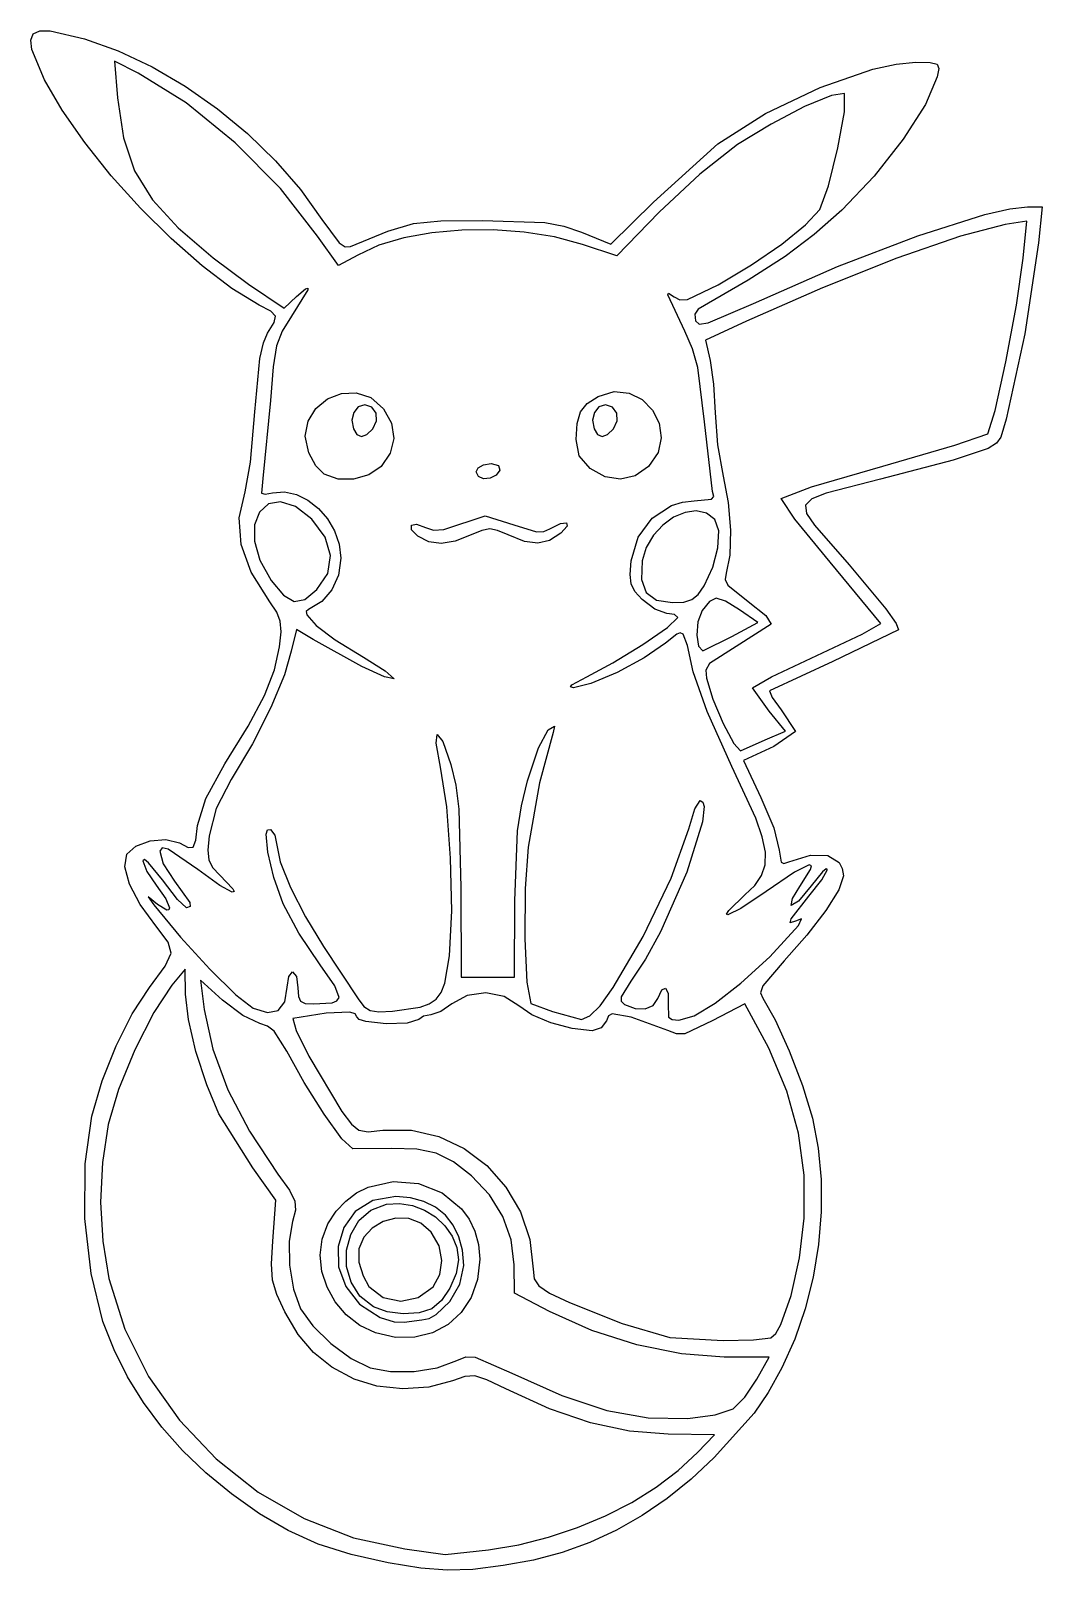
# Model space of a CAD drawing. Extents: x 11 to 78, y 1 to 103.
import ezdxf

# ---------------------------------------------------------------- set-up
doc = ezdxf.new("R2010")
doc.units = 0

msp = doc.modelspace()

# ---------------------------------------------------------------- linework, layer by layer
at = {"layer": 'Image'}
for p, q in [((10.929455, 102.124432), (11.09575, 102.532237)), ((11.09575, 102.532237), (11.51893, 102.730643)), ((11.51893, 102.730643), (12.212669, 102.733711)), ((12.212669, 102.733711), (14.466519, 102.210083)), ((11.006372, 101.493165), (10.929455, 102.124432)), ((11.835141, 99.503996), (11.006372, 101.493165)), ((14.466519, 102.210083), (16.699518, 101.412749)), ((18.004242, 99.948481), (16.450858, 100.731769)), ((16.450858, 100.731769), (16.653444, 98.315325)), ((16.699518, 101.412749), (18.931237, 100.358878)), ((66.483104, 100.209254), (68.01583, 100.544165)), ((68.01583, 100.544165), (69.311478, 100.66225)), ((69.311478, 100.66225), (70.250671, 100.644854)), ((70.250671, 100.644854), (70.715243, 100.535016)), ((70.715243, 100.535016), (70.831121, 100.24626)), ((12.98972, 97.497951), (11.835141, 99.503996)), ((21.177727, 97.986934), (18.004242, 99.948481)), ((18.931237, 100.358878), (21.123048, 99.077855)), ((62.98773, 99.005028), (66.483104, 100.209254)), ((70.724234, 99.692112), (69.940418, 97.869981)), ((70.831121, 100.24626), (70.724234, 99.692112)), ((21.123048, 99.077855), (23.236322, 97.599066)), ((59.387978, 97.281718), (62.98773, 99.005028)), ((63.742599, 98.477228), (61.974625, 97.734015)), ((64.614074, 98.598081), (63.742599, 98.477228)), ((64.603458, 97.395123), (64.614074, 98.598081)), ((14.485841, 95.360917), (12.98972, 97.497951)), ((16.653444, 98.315325), (17.042631, 95.674279)), ((24.411842, 95.354561), (21.177727, 97.986934)), ((23.236322, 97.599066), (25.23243, 95.951893)), ((61.974625, 97.734015), (59.758877, 96.581928)), ((69.940418, 97.869981), (68.473812, 95.582991)), ((56.246467, 95.271467), (59.387978, 97.281718)), ((59.758877, 96.581928), (57.54408, 95.234456)), ((64.174537, 95.014145), (64.603458, 97.395123)), ((17.042631, 95.674279), (17.778061, 93.495183)), ((25.23243, 95.951893), (27.072744, 94.165722)), ((68.473812, 95.582991), (66.556577, 93.154654)), ((16.240664, 93.179774), (14.485841, 95.360917)), ((27.40129, 92.328917), (24.411842, 95.354561)), ((52.008085, 91.434312), (56.246467, 95.271467)), ((57.54408, 95.234456), (55.057545, 93.281204)), ((63.554167, 92.511075), (64.174537, 95.014145)), ((17.778061, 93.495183), (18.950125, 91.584217)), ((27.072744, 94.165722), (28.718635, 92.269938)), ((18.171345, 91.041401), (16.240664, 93.179774)), ((55.057545, 93.281204), (52.387627, 90.78666)), ((62.969204, 90.941841), (63.554167, 92.511075)), ((66.556577, 93.154654), (64.420873, 90.908483)), ((18.950125, 91.584217), (20.649217, 89.747562)), ((29.840771, 89.187557), (27.40129, 92.328917)), ((28.718635, 92.269938), (30.131474, 90.293924)), ((49.180812, 88.672425), (52.008085, 91.434312)), ((20.195042, 89.032678), (18.171345, 91.041401)), ((52.387627, 90.78666), (49.587117, 87.906651)), ((62.039223, 89.941073), (62.969204, 90.941841)), ((64.420873, 90.908483), (62.611706, 89.303122)), ((69.447463, 89.219369), (73.855118, 90.617247)), ((73.855118, 90.617247), (75.504705, 91.002191)), ((75.504705, 91.002191), (76.669936, 91.137262)), ((76.669936, 91.137262), (77.645652, 91.137262)), ((77.645652, 91.137262), (77.405484, 88.756015)), ((20.649217, 89.747562), (22.95996, 87.768545)), ((30.131474, 90.293924), (31.280355, 88.747112)), ((32.021115, 88.509584), (34.473349, 89.517087)), ((34.473349, 89.517087), (36.174082, 90.027976)), ((37.384075, 89.420589), (35.532897, 89.084426)), ((36.174082, 90.027976), (37.974119, 90.210861)), ((39.370522, 89.59778), (37.384075, 89.420589)), ((37.974119, 90.210861), (40.724266, 90.234354)), ((41.424554, 89.61278), (39.370522, 89.59778)), ((40.724266, 90.234354), (44.833704, 90.093925)), ((43.478483, 89.462369), (41.424554, 89.61278)), ((45.464626, 89.143328), (43.478483, 89.462369)), ((44.833704, 90.093925), (46.080203, 89.856725)), ((46.080203, 89.856725), (47.245591, 89.453389)), ((47.245591, 89.453389), (49.180812, 88.672425)), ((60.46219, 88.672318), (62.039223, 89.941073)), ((75.201603, 89.956501), (72.258114, 89.196331)), ((76.639609, 90.186448), (75.201603, 89.956501)), ((76.395005, 87.751442), (76.639609, 90.186448)), ((22.228913, 87.240483), (20.195042, 89.032678)), ((31.22906, 87.256712), (29.840771, 89.187557)), ((31.280355, 88.747112), (31.675558, 88.48942)), ((31.675558, 88.48942), (32.021115, 88.509584)), ((33.884673, 88.592511), (32.507091, 87.948064)), ((35.532897, 89.084426), (33.884673, 88.592511)), ((47.315296, 88.652437), (45.464626, 89.143328)), ((49.587117, 87.906651), (47.315296, 88.652437)), ((58.461907, 87.300759), (60.46219, 88.672318)), ((62.611706, 89.303122), (60.678802, 87.850543)), ((64.136152, 87.186877), (69.447463, 89.219369)), ((72.258114, 89.196331), (68.045251, 87.736794)), ((77.405484, 88.756015), (76.487685, 82.749666)), ((22.95996, 87.768545), (25.29297, 86.025075)), ((32.507091, 87.948064), (31.22906, 87.256712)), ((56.262175, 85.991576), (58.461907, 87.300759)), ((60.678802, 87.850543), (58.251879, 86.295289)), ((68.045251, 87.736794), (63.143757, 85.794637)), ((75.949833, 84.638265), (76.395005, 87.751442)), ((24.190117, 85.751697), (22.228913, 87.240483)), ((58.251879, 86.295289), (54.960657, 84.381903)), ((58.610365, 84.763024), (64.136152, 87.186877)), ((25.995812, 84.6532), (24.190117, 85.751697)), ((25.29297, 86.025075), (27.641835, 84.449343)), ((29.210755, 85.664401), (28.134148, 83.917609)), ((28.450419, 85.208966), (29.061435, 85.716981)), ((29.061435, 85.716981), (29.193653, 85.760138)), ((29.193653, 85.760138), (29.210755, 85.664401)), ((52.942825, 85.316436), (52.998063, 85.425274)), ((54.08145, 82.941605), (52.942825, 85.316436)), ((52.998063, 85.425274), (53.359036, 85.191556)), ((54.245977, 85.02384), (56.262175, 85.991576)), ((63.143757, 85.794637), (58.134375, 83.586607)), ((26.753276, 84.240843), (25.995812, 84.6532)), ((27.06312, 83.913385), (26.753276, 84.240843)), ((27.641835, 84.449343), (28.450419, 85.208966)), ((53.359036, 85.191556), (53.74129, 84.987796)), ((53.74129, 84.987796), (54.245977, 85.02384)), ((54.960657, 84.381903), (54.736798, 84.059091)), ((55.619153, 83.479187), (58.610365, 84.763024)), ((75.255573, 80.905274), (75.949833, 84.638265)), ((26.553553, 82.805515), (26.978745, 83.493913)), ((26.978745, 83.493913), (27.06312, 83.913385)), ((28.134148, 83.917609), (27.510511, 82.941028)), ((54.736798, 84.059091), (54.766604, 83.604514)), ((54.766604, 83.604514), (55.015501, 83.392818)), ((55.015501, 83.392818), (55.619153, 83.479187)), ((58.134375, 83.586607), (55.436179, 82.32957)), ((26.269466, 82.155652), (26.553553, 82.805515)), ((27.510511, 82.941028), (27.140166, 81.962419)), ((54.580212, 81.766495), (54.08145, 82.941605)), ((55.436179, 82.32957), (55.744712, 81.000785)), ((76.487685, 82.749666), (75.273303, 77.121997)), ((26.043363, 81.123939), (26.269466, 82.155652)), ((27.140166, 81.962419), (26.920619, 80.569765)), ((54.925415, 80.535923), (54.580212, 81.766495)), ((25.716659, 77.61446), (26.043363, 81.123939)), ((26.920619, 80.569765), (26.749373, 78.351051)), ((55.360794, 76.94439), (54.925415, 80.535923)), ((55.744712, 81.000785), (55.965087, 79.436425)), ((74.54455, 77.699597), (75.255573, 80.905274)), ((55.965087, 79.436425), (56.061664, 77.541257)), ((26.749373, 78.351051), (26.238888, 73.215082)), ((29.740747, 77.834889), (30.503669, 78.461808)), ((30.503669, 78.461808), (31.4204, 78.825941)), ((31.4204, 78.825941), (32.402179, 78.874915)), ((32.402179, 78.874915), (33.360241, 78.556356)), ((33.360241, 78.556356), (34.205825, 77.817892)), ((47.189741, 77.613266), (47.634267, 78.172144)), ((47.634267, 78.172144), (48.348683, 78.6342)), ((48.348683, 78.6342), (49.403274, 78.952019)), ((49.403274, 78.952019), (50.390882, 78.853516)), ((50.390882, 78.853516), (51.253766, 78.418902)), ((51.253766, 78.418902), (51.934185, 77.728387)), ((25.42457, 74.29119), (25.716659, 77.61446)), ((29.220397, 76.997557), (29.740747, 77.834889)), ((32.234791, 77.573361), (32.113634, 77.062984)), ((32.531542, 77.942433), (32.234791, 77.573361)), ((32.963166, 78.084502), (32.531542, 77.942433)), ((33.436067, 77.926429), (32.963166, 78.084502)), ((33.707049, 77.530309), (33.436067, 77.926429)), ((33.737449, 77.013287), (33.707049, 77.530309)), ((34.205825, 77.817892), (34.732787, 76.858069)), ((46.961983, 76.853355), (47.189741, 77.613266)), ((48.109769, 77.573361), (47.988613, 77.062984)), ((48.406521, 77.942433), (48.109769, 77.573361)), ((48.838143, 78.084502), (48.406521, 77.942433)), ((49.311046, 77.926429), (48.838143, 78.084502)), ((49.582029, 77.530309), (49.311046, 77.926429)), ((49.612429, 77.013287), (49.582029, 77.530309)), ((51.934185, 77.728387), (52.374399, 76.862182)), ((56.061664, 77.541257), (56.223051, 75.439639)), ((74.049093, 76.16836), (74.54455, 77.699597)), ((29.031382, 76.002185), (29.220397, 76.997557)), ((32.113634, 77.062984), (32.208795, 76.497001)), ((32.208795, 76.497001), (32.439473, 76.118533)), ((32.439473, 76.118533), (32.737098, 75.991602)), ((33.090522, 76.116245), (33.488601, 76.492503)), ((33.488601, 76.492509), (33.737449, 77.013287)), ((33.488601, 76.492503), (33.488601, 76.492509)), ((34.732787, 76.858069), (34.878236, 75.854968)), ((46.897869, 75.788199), (46.961983, 76.853355)), ((47.988613, 77.062984), (48.083775, 76.497001)), ((48.083775, 76.497001), (48.314452, 76.118533)), ((48.314452, 76.118533), (48.612077, 75.991602)), ((48.965502, 76.116245), (49.363581, 76.492503)), ((49.363581, 76.492509), (49.612429, 77.013287)), ((49.363581, 76.492503), (49.363581, 76.492509)), ((52.374399, 76.862182), (52.516667, 75.900496)), ((55.904779, 72.351869), (55.360794, 76.94439)), ((71.880063, 75.40601), (74.049093, 76.16836)), ((75.273303, 77.121997), (74.919269, 75.935554)), ((29.262464, 74.901145), (29.031382, 76.002185)), ((32.737098, 75.991602), (33.090522, 76.116245)), ((34.878236, 75.854968), (34.645406, 74.881737)), ((47.110156, 74.710504), (46.897869, 75.788199)), ((48.612077, 75.991602), (48.965502, 76.116245)), ((52.516667, 75.900496), (52.303247, 74.92354)), ((56.223051, 75.439639), (56.599246, 73.378912)), ((67.12457, 74.034617), (71.880063, 75.40601)), ((74.081535, 75.197881), (71.766959, 74.43679)), ((74.622936, 75.540132), (74.081535, 75.197881)), ((74.919269, 75.935554), (74.622936, 75.540132)), ((25.070723, 72.328904), (25.42457, 74.29119)), ((29.742273, 74.049772), (29.262464, 74.901145)), ((34.645406, 74.881737), (34.037531, 74.011524)), ((40.444463, 73.925571), (40.791084, 74.125962)), ((40.791084, 74.125962), (41.30365, 74.20395)), ((41.30365, 74.20395), (41.774666, 74.079429)), ((47.827388, 73.876778), (47.110156, 74.710504)), ((52.303247, 74.92354), (51.676399, 74.011524)), ((71.766959, 74.43679), (66.982401, 73.180096)), ((26.238888, 73.215082), (26.150516, 72.247054)), ((30.275402, 73.500763), (29.742273, 74.049772)), ((31.195668, 73.183817), (30.275402, 73.500763)), ((30.275402, 73.500763), (30.275402, 73.500763)), ((32.224718, 73.176231), (31.195668, 73.183817)), ((33.219642, 73.458601), (32.224718, 73.176231)), ((34.037531, 74.011524), (33.219642, 73.458601)), ((40.31454, 73.653136), (40.444463, 73.925571)), ((40.452071, 73.359015), (40.31454, 73.653136)), ((40.799931, 73.201546), (40.452071, 73.359015)), ((40.452071, 73.359015), (40.452071, 73.359015)), ((41.231721, 73.238977), (40.799931, 73.201546)), ((41.628408, 73.437418), (41.231721, 73.238977)), ((41.870956, 73.762978), (41.628408, 73.437418)), ((41.774666, 74.079429), (41.870956, 73.762978)), ((48.80893, 73.329693), (47.827388, 73.876778)), ((47.827388, 73.876778), (47.827388, 73.876778)), ((49.821995, 73.171343), (48.80893, 73.329693)), ((50.800009, 73.399397), (49.821995, 73.171343)), ((51.676399, 74.011524), (50.800009, 73.399397)), ((56.599246, 73.378912), (56.932703, 71.630317)), ((62.435313, 72.661151), (67.12457, 74.034617)), ((66.982401, 73.180096), (63.396069, 72.24464)), ((24.664817, 70.628094), (25.070723, 72.328904)), ((26.150516, 72.247054), (26.387094, 72.174159)), ((26.387094, 72.174159), (26.880111, 72.273653)), ((26.880111, 72.273653), (27.665117, 72.339352)), ((27.665117, 72.339352), (28.45218, 72.169433)), ((28.45218, 72.169433), (29.208406, 71.795409)), ((55.976495, 72.033055), (55.904779, 72.351869)), ((60.425532, 71.893815), (62.435313, 72.661151)), ((63.396069, 72.24464), (62.451936, 71.880599)), ((26.604714, 71.538367), (26.015621, 71.005098)), ((27.409455, 71.686842), (26.604714, 71.538367)), ((28.381041, 71.376936), (27.409455, 71.686842)), ((29.47067, 70.535065), (28.381041, 71.376936)), ((29.208406, 71.795409), (29.900901, 71.248796)), ((29.900901, 71.248796), (30.496769, 70.561108)), ((51.908483, 70.601815), (53.182118, 71.433311)), ((53.182118, 71.433311), (53.914476, 71.656955)), ((53.914476, 71.656955), (54.691534, 71.734507)), ((54.827406, 71.085518), (54.085404, 70.982254)), ((54.691534, 71.734507), (55.840745, 71.845543)), ((55.503406, 70.938891), (54.827406, 71.085518)), ((55.840745, 71.845543), (55.976495, 72.033055)), ((56.932703, 71.630317), (57.083277, 69.802622)), ((61.335189, 70.526961), (60.425532, 71.893815)), ((62.451936, 71.880599), (62.030461, 71.46697)), ((62.030461, 71.46697), (62.099123, 70.914715)), ((24.796869, 68.870393), (24.664817, 70.628094)), ((25.690978, 70.160619), (25.679587, 69.078517)), ((26.015621, 71.005098), (25.690978, 70.160619)), ((30.349723, 69.353942), (29.47067, 70.535065)), ((30.496769, 70.561108), (30.963116, 69.76386)), ((36.036844, 70.134339), (36.367072, 70.210798)), ((36.049326, 69.842713), (36.036844, 70.134339)), ((36.367072, 70.210798), (36.973807, 69.995398)), ((38.175455, 69.862087), (40.900656, 70.761225)), ((40.900656, 70.761225), (42.789432, 70.160789)), ((42.789432, 70.160789), (44.291041, 69.711424)), ((45.165892, 69.908681), (45.862423, 70.25233)), ((45.862423, 70.25233), (46.27158, 70.29279)), ((46.308582, 70.065552), (45.888648, 69.606109)), ((46.27158, 70.29279), (46.308582, 70.065552)), ((50.984594, 69.348155), (51.908483, 70.601815)), ((52.617185, 70.14759), (51.997863, 69.476959)), ((53.330848, 70.659483), (52.617185, 70.14759)), ((54.085404, 70.982254), (53.330848, 70.659483)), ((56.059955, 70.511988), (55.503406, 70.938891)), ((56.309605, 69.758078), (56.059955, 70.511988)), ((63.665015, 67.712092), (61.335189, 70.526961)), ((62.099123, 70.914715), (62.625399, 70.134799)), ((62.625399, 70.134799), (64.920702, 67.535842)), ((25.679587, 69.078517), (26.030251, 67.832376)), ((30.701747, 68.139811), (30.349723, 69.353942)), ((30.963116, 69.76386), (31.267047, 68.888565)), ((36.470724, 69.412614), (36.049326, 69.842713)), ((37.188305, 69.047306), (36.470724, 69.412614)), ((36.470724, 69.412614), (36.470724, 69.412614)), ((36.973807, 69.995398), (37.490525, 69.820425)), ((38.001666, 68.938883), (37.188305, 69.047306)), ((37.490525, 69.820425), (38.175455, 69.862087)), ((38.926953, 69.087721), (38.001666, 68.938883)), ((39.980314, 69.494196), (38.926953, 69.087721)), ((40.680689, 69.798329), (39.980314, 69.494196)), ((41.201487, 69.899706), (40.680689, 69.798329)), ((41.723331, 69.798329), (41.201487, 69.899706)), ((42.426844, 69.494196), (41.723331, 69.798329)), ((43.501915, 69.071421), (42.426844, 69.494196)), ((44.378616, 68.947253), (43.501915, 69.071421)), ((44.291041, 69.711424), (44.763202, 69.733851)), ((45.144882, 69.124535), (44.378616, 68.947253)), ((44.763202, 69.733851), (45.165892, 69.908681)), ((45.888648, 69.606109), (45.144882, 69.124535)), ((50.524415, 67.78047), (50.984594, 69.348155)), ((51.997863, 69.476959), (51.52633, 68.677976)), ((56.251223, 68.638224), (56.309605, 69.758078)), ((57.083277, 69.802622), (57.042558, 68.161348)), ((25.472215, 67.032029), (24.796869, 68.870393)), ((30.521616, 66.963952), (30.701747, 68.139811)), ((31.267047, 68.888565), (31.375668, 67.96674)), ((51.52633, 68.677976), (51.256035, 67.781023)), ((55.919369, 67.364433), (56.251223, 68.638224)), ((57.042558, 68.161348), (56.802139, 66.972016)), ((26.696195, 65.089227), (25.472215, 67.032029)), ((26.030251, 67.832376), (26.791772, 66.495782)), ((31.375668, 67.96674), (31.224131, 66.853669)), ((50.458957, 66.893907), (50.524415, 67.78047)), ((51.256035, 67.781023), (51.203358, 66.554383)), ((55.348607, 66.148708), (55.919369, 67.364433)), ((67.005539, 63.655153), (63.665015, 67.712092)), ((64.920702, 67.535842), (67.335999, 64.617682)), ((26.791772, 66.495782), (27.60876, 65.520636)), ((29.804203, 65.89765), (30.521616, 66.963952)), ((31.224131, 66.853669), (30.79351, 65.881558)), ((50.530415, 66.27056), (50.458957, 66.893907)), ((50.779942, 65.765788), (50.530415, 66.27056)), ((51.203358, 66.554383), (51.512961, 65.69788)), ((54.947041, 65.572055), (55.348607, 66.148708)), ((55.348607, 66.148708), (55.348607, 66.148708)), ((56.802139, 66.972016), (56.731487, 66.569243)), ((56.731487, 66.569243), (56.905736, 66.17947)), ((56.905736, 66.17947), (58.248654, 65.103417)), ((27.151526, 64.411594), (26.696195, 65.089227)), ((27.60876, 65.520636), (28.304358, 65.111544)), ((28.304358, 65.111544), (28.996771, 65.245039)), ((28.996771, 65.245039), (29.804203, 65.89765)), ((30.119791, 65.107311), (29.238959, 64.587835)), ((29.804203, 65.89765), (29.804203, 65.89765)), ((30.79351, 65.881558), (30.119791, 65.107311)), ((51.248693, 65.234952), (50.779942, 65.765788)), ((52.102475, 64.593136), (51.248693, 65.234952)), ((51.512961, 65.69788), (52.196458, 65.195628)), ((52.196458, 65.195628), (53.265458, 65.031741)), ((53.265458, 65.031741), (54.014856, 65.072225)), ((54.014856, 65.072225), (54.53892, 65.232779)), ((54.53892, 65.232779), (54.947041, 65.572055)), ((55.690735, 65.116185), (55.221597, 64.504134)), ((56.143791, 65.326768), (55.690735, 65.116185)), ((56.749338, 65.139614), (56.143791, 65.326768)), ((57.675951, 64.558455), (56.749338, 65.139614)), ((58.248654, 65.103417), (59.408035, 64.188773)), ((27.385663, 63.808105), (27.151526, 64.411594)), ((29.238959, 64.587835), (29.091995, 64.448094)), ((29.091995, 64.448094), (29.133754, 64.221159)), ((29.133754, 64.221159), (29.749415, 63.53518)), ((52.879048, 64.326186), (52.102475, 64.593136)), ((53.38867, 64.247642), (52.879048, 64.326186)), ((52.925676, 63.401623), (53.600637, 64.058801)), ((53.600637, 64.058801), (53.38867, 64.247642)), ((55.221597, 64.504134), (54.936602, 63.758337)), ((58.891612, 63.732393), (57.675951, 64.558455)), ((59.408035, 64.188773), (59.775671, 63.622948)), ((67.335999, 64.617682), (68.005441, 63.665274)), ((27.341534, 62.130449), (27.436401, 63.105482)), ((27.436401, 63.105482), (27.385663, 63.808105)), ((28.457246, 63.267854), (28.102096, 61.840318)), ((29.557321, 62.606984), (28.457246, 63.267854)), ((29.749415, 63.53518), (31.017896, 62.588851)), ((51.300974, 62.270674), (52.925676, 63.401623)), ((53.534083, 62.944332), (52.806163, 62.362162)), ((53.769446, 63.034482), (53.534083, 62.944332)), ((53.951279, 62.957262), (53.769446, 63.034482)), ((54.250965, 62.200467), (53.951279, 62.957262)), ((54.936602, 63.758337), (54.852275, 62.885202)), ((57.168523, 62.794568), (58.891612, 63.732393)), ((59.775671, 63.622948), (57.448301, 62.140161)), ((62.772211, 61.545794), (65.761737, 62.948529)), ((68.173758, 63.238649), (63.844733, 61.15564)), ((65.761737, 62.948529), (67.005539, 63.655153)), ((68.005441, 63.665274), (68.173758, 63.238649)), ((27.003362, 60.599189), (27.341534, 62.130449)), ((32.757734, 60.815249), (29.557321, 62.606984)), ((31.017896, 62.588851), (32.871149, 61.441123)), ((49.3268, 61.057017), (51.300974, 62.270674)), ((52.806163, 62.362162), (51.398347, 61.396378)), ((54.626357, 60.473461), (54.250965, 62.200467)), ((54.852275, 62.885202), (54.963918, 62.159686)), ((54.963918, 62.159686), (55.266833, 61.856745)), ((55.266833, 61.856745), (57.168523, 62.794568)), ((57.448301, 62.140161), (55.697446, 61.015936)), ((57.168523, 62.794568), (57.168523, 62.794568)), ((28.102096, 61.840318), (27.664376, 60.262901)), ((32.871149, 61.441123), (34.302179, 60.534272)), ((47.603424, 60.15172), (49.3268, 61.057017)), ((51.398347, 61.396378), (49.597988, 60.430231)), ((55.697446, 61.015936), (55.466105, 60.583402)), ((63.844733, 61.15564), (59.655704, 59.209971)), ((59.782874, 60.13862), (62.772211, 61.545794)), ((26.338895, 58.90554), (27.003362, 60.599189)), ((27.664376, 60.262901), (26.766174, 58.123834)), ((34.264587, 60.137234), (32.757734, 60.815249)), ((34.89962, 59.999587), (34.264587, 60.137234)), ((34.302179, 60.534272), (34.89962, 59.999587)), ((46.61666, 59.623723), (47.603424, 60.15172)), ((49.597988, 60.430231), (47.880545, 59.693837)), ((55.542153, 57.848176), (54.626357, 60.473461)), ((55.466105, 60.583402), (55.497433, 60.059436)), ((55.497433, 60.059436), (55.924143, 58.679641)), ((58.539521, 59.421315), (59.782874, 60.13862)), ((25.275459, 56.89365), (26.338895, 58.90554)), ((46.528659, 59.477018), (46.61666, 59.623723)), ((46.721479, 59.417309), (46.528659, 59.477018)), ((47.880545, 59.693837), (46.721479, 59.417309)), ((59.627994, 57.874777), (58.539521, 59.421315)), ((59.655704, 59.209971), (59.824807, 58.783896)), ((26.766174, 58.123834), (25.548873, 55.7263)), ((55.924143, 58.679641), (56.610047, 57.056625)), ((60.716467, 56.554272), (59.627994, 57.874777)), ((59.824807, 58.783896), (60.435898, 57.964028)), ((60.435898, 57.964028), (61.36174, 56.533433)), ((23.740381, 54.407668), (25.275459, 56.89365)), ((45.058437, 56.638949), (45.476129, 56.899897)), ((45.476129, 56.899897), (45.383155, 56.465549)), ((57.181085, 54.221888), (55.542153, 57.848176)), ((56.610047, 57.056625), (57.299725, 55.736814)), ((37.664203, 55.768241), (37.743078, 56.334908)), ((37.743078, 56.334908), (38.099375, 55.870158)), ((38.099375, 55.870158), (38.645538, 54.353486)), ((44.425921, 55.466667), (45.058437, 56.638949)), ((45.383155, 56.465549), (44.486788, 53.150818)), ((57.737757, 55.266636), (59.363411, 55.992557)), ((59.363411, 55.992557), (60.716467, 56.554272)), ((59.363411, 55.992557), (59.363411, 55.992557)), ((61.36174, 56.533433), (59.938018, 55.557507)), ((25.548873, 55.7263), (24.153854, 53.373484)), ((37.950307, 54.190662), (37.664203, 55.768241)), ((43.692186, 53.287564), (44.425921, 55.466667)), ((57.299725, 55.736814), (57.737757, 55.266636)), ((59.938018, 55.557507), (57.941894, 54.622184)), ((22.470226, 52.127325), (23.740381, 54.407668)), ((38.366311, 51.573619), (37.950307, 54.190662)), ((38.645538, 54.353486), (38.969781, 53.009664)), ((58.748294, 50.821742), (57.181085, 54.221888)), ((57.941894, 54.622184), (59.088419, 52.191425)), ((24.153854, 53.373484), (23.159796, 51.469537)), ((38.969781, 53.009664), (39.171662, 51.412937)), ((43.287647, 51.629017), (43.692186, 53.287564)), ((44.486788, 53.150818), (43.729604, 48.909048)), ((21.932316, 50.342355), (22.470226, 52.127325)), ((54.741182, 51.434932), (55.078439, 51.978981)), ((55.078439, 51.978981), (55.259403, 51.881363)), ((55.259403, 51.881363), (55.341649, 51.602149)), ((59.088419, 52.191425), (59.946505, 50.177004)), ((23.159796, 51.469537), (22.689095, 49.669322)), ((38.624465, 48.196757), (38.366311, 51.573619)), ((39.171662, 51.412937), (39.307496, 46.246348)), ((43.038042, 49.978745), (43.287647, 51.629017)), ((54.332063, 50.1269), (54.741182, 51.434932)), ((55.341649, 51.602149), (55.241358, 50.580782)), ((59.179342, 49.582824), (58.748294, 50.821742)), ((21.80654, 49.367192), (21.932316, 50.342355)), ((26.46691, 49.778879), (26.550436, 50.06395)), ((26.564652, 48.588232), (26.46691, 49.778879)), ((26.550436, 50.06395), (26.734054, 50.07301)), ((26.734054, 50.07301), (27.022404, 49.697495)), ((42.863658, 45.364406), (43.038042, 49.978745)), ((53.160693, 46.873456), (54.332063, 50.1269)), ((55.241358, 50.580782), (54.201228, 47.259202)), ((59.946505, 50.177004), (60.303408, 48.723769)), ((17.26076, 48.444083), (17.852923, 48.985842)), ((17.852923, 48.985842), (18.794833, 49.326212)), ((18.794833, 49.326212), (19.837519, 49.41176)), ((19.596675, 48.877425), (19.437151, 48.646357)), ((19.997423, 48.786169), (19.596675, 48.877425)), ((19.837519, 49.41176), (20.732007, 49.189054)), ((21.938872, 47.435133), (19.997423, 48.786169)), ((20.732007, 49.189054), (21.320851, 48.900524)), ((21.320851, 48.900524), (21.640874, 48.923242)), ((21.640874, 48.923242), (21.80654, 49.367192)), ((22.689095, 49.669322), (22.608393, 48.710936)), ((27.022404, 49.697495), (27.142337, 49.149001)), ((27.142337, 49.149001), (27.387326, 47.939189)), ((43.729604, 48.909048), (43.538293, 46.180874)), ((59.382883, 48.576713), (59.179342, 49.582824)), ((60.303408, 48.723769), (60.420855, 47.92157)), ((17.131272, 47.605184), (17.26076, 48.444083)), ((18.424278, 48.098296), (18.322905, 48.020452)), ((18.322905, 48.020452), (18.581976, 47.30757)), ((18.700295, 47.886345), (18.424278, 48.098296)), ((19.607639, 46.758663), (18.700295, 47.886345)), ((19.437151, 48.646357), (19.672433, 47.81369)), ((19.672433, 47.81369), (20.407288, 46.674706)), ((22.608393, 48.710936), (22.669963, 48.068861)), ((22.669963, 48.068861), (22.919523, 47.576386)), ((26.956324, 46.916117), (26.564652, 48.588232)), ((27.387326, 47.939189), (28.053999, 46.2535)), ((38.69389, 44.707355), (38.624465, 48.196757)), ((59.13004, 47.039018), (59.364566, 47.747435)), ((59.364566, 47.747435), (59.382883, 48.576713)), ((60.420855, 47.92157), (60.609168, 47.845084)), ((60.609168, 47.845084), (60.920768, 47.938055)), ((60.920768, 47.938055), (62.360909, 48.376911)), ((62.269906, 47.752464), (61.306832, 47.273569)), ((62.424554, 47.692376), (62.269906, 47.752464)), ((62.360909, 48.376911), (63.501215, 48.353921)), ((63.501215, 48.353921), (64.253939, 47.89158)), ((64.253939, 47.89158), (64.457535, 47.502683)), ((17.437335, 46.473644), (17.131272, 47.605184)), ((18.581976, 47.30757), (19.204848, 46.398878)), ((20.60392, 45.462532), (19.607639, 46.758663)), ((23.410066, 46.383519), (21.938872, 47.435133)), ((22.919523, 47.576386), (23.402792, 47.066799)), ((23.402792, 47.066799), (24.255596, 46.170777)), ((27.570969, 45.177587), (26.956324, 46.916117)), ((51.313373, 43.030642), (53.160693, 46.873456)), ((54.201228, 47.259202), (52.459951, 43.323768)), ((58.684954, 46.395487), (59.13004, 47.039018)), ((61.306832, 47.273569), (59.432919, 45.990013)), ((61.651382, 46.324596), (62.369103, 47.433779)), ((62.243683, 45.675442), (63.115702, 46.759545)), ((62.369103, 47.433779), (62.424554, 47.692376)), ((63.159883, 47.292935), (62.394087, 46.354661)), ((63.115702, 46.759545), (63.478401, 47.446822)), ((63.392842, 47.485845), (63.159883, 47.292935)), ((63.478401, 47.446822), (63.392842, 47.485845)), ((64.531331, 47.012385), (64.221493, 46.108862)), ((64.457535, 47.502683), (64.531331, 47.012385)), ((18.14851, 45.123719), (17.437335, 46.473644)), ((19.204848, 46.398878), (19.846821, 45.507223)), ((20.407288, 46.674706), (21.417656, 45.266446)), ((24.220163, 45.952542), (23.410066, 46.383519)), ((24.341811, 45.978722), (24.220163, 45.952542)), ((24.255596, 46.170777), (24.341811, 45.978722)), ((28.053999, 46.2535), (29.039911, 44.316503)), ((39.307496, 46.246348), (39.313158, 40.337329)), ((43.538293, 46.180874), (43.516755, 42.877711)), ((56.968667, 44.741022), (58.034955, 45.76087)), ((59.432919, 45.990013), (57.773023, 44.872865)), ((58.034955, 45.76087), (58.684954, 46.395487)), ((61.083159, 44.194472), (62.243683, 45.675442)), ((61.171222, 45.527575), (61.651382, 46.324596)), ((62.394087, 46.354661), (61.565563, 45.360236)), ((64.221493, 46.108862), (63.373798, 44.742459)), ((19.234355, 43.629665), (18.14851, 45.123719)), ((19.293042, 45.13334), (18.671107, 45.628376)), ((18.671107, 45.628376), (19.042757, 45.099823)), ((19.042757, 45.099823), (20.800971, 42.974335)), ((19.899453, 44.751973), (19.293042, 45.13334)), ((19.846821, 45.507223), (20.081201, 44.917428)), ((20.042877, 44.774003), (19.899453, 44.751973)), ((20.081201, 44.917428), (20.042877, 44.774003)), ((21.195137, 44.923433), (20.60392, 45.462532)), ((21.444513, 44.997336), (21.195137, 44.923433)), ((21.417656, 45.266446), (21.444513, 44.997336)), ((28.614928, 43.2366), (27.570969, 45.177587)), ((38.543705, 41.752689), (38.69389, 44.707355)), ((42.84093, 40.337329), (42.863658, 45.364406)), ((56.822397, 44.505778), (56.968667, 44.741022)), ((57.773023, 44.872865), (56.91648, 44.450777)), ((61.096234, 45.071349), (61.171222, 45.527575)), ((61.565563, 45.360236), (61.096234, 45.071349)), ((63.373798, 44.742459), (62.128593, 43.114006)), ((29.039911, 44.316503), (30.24262, 42.352769)), ((56.91648, 44.450777), (56.822397, 44.505778)), ((59.686046, 41.690944), (61.567378, 43.751312)), ((61.026484, 43.922197), (61.083159, 44.194472)), ((61.36174, 44.041491), (61.026484, 43.922197)), ((61.767744, 44.17703), (61.36174, 44.041491)), ((61.567378, 43.751312), (61.767744, 44.17703)), ((19.988019, 42.65457), (19.234355, 43.629665)), ((20.191799, 41.934769), (19.988019, 42.65457)), ((20.800971, 42.974335), (22.73289, 40.871366)), ((30.012634, 41.156121), (28.614928, 43.2366)), ((43.516755, 42.877711), (43.647044, 40.016814)), ((49.34576, 39.650506), (51.313373, 43.030642)), ((52.459951, 43.323768), (51.483228, 41.535083)), ((62.128593, 43.114006), (60.626228, 41.424334)), ((19.797733, 41.071186), (20.191799, 41.934769)), ((30.24262, 42.352769), (32.526699, 38.92014)), ((38.243241, 39.948379), (38.543705, 41.752689)), ((57.769234, 39.938283), (59.686046, 41.690944)), ((18.757862, 39.664743), (19.797733, 41.071186)), ((21.11975, 40.866495), (20.23738, 39.808163)), ((21.132436, 39.227962), (21.11975, 40.866495)), ((22.73289, 40.871366), (24.459586, 39.183534)), ((27.951521, 40.39191), (28.200669, 40.690105)), ((28.200669, 40.690105), (28.44982, 40.37922)), ((30.989077, 39.772213), (30.012634, 41.156121)), ((51.483228, 41.535083), (50.519433, 40.084007)), ((60.626228, 41.424334), (59.219952, 39.769385)), ((17.616475, 37.915964), (18.757862, 39.664743)), ((20.23738, 39.808163), (19.041684, 38.006505)), ((23.584173, 38.819273), (22.114973, 40.146607)), ((22.114973, 40.146607), (22.377405, 38.2135)), ((27.696975, 38.712814), (27.847893, 39.674969)), ((27.847893, 39.674969), (27.951521, 40.39191)), ((28.44982, 40.37922), (28.553448, 39.631773)), ((28.553448, 39.631773), (28.586521, 39.072316)), ((31.261722, 38.993346), (30.989077, 39.772213)), ((38.007976, 39.34153), (38.243241, 39.948379)), ((39.313158, 40.337329), (41.077043, 40.337329)), ((41.077043, 40.337329), (42.84093, 40.337329)), ((43.647044, 40.016814), (43.911211, 38.615441)), ((48.490487, 38.462707), (49.34576, 39.650506)), ((50.519433, 40.084007), (49.864979, 39.039785)), ((52.544797, 39.505782), (52.804824, 39.60764)), ((52.804824, 39.60764), (52.977959, 39.280593)), ((56.082523, 38.625083), (57.769234, 39.938283)), ((59.219952, 39.769385), (59.071304, 39.313029)), ((21.327773, 37.548097), (21.132436, 39.227962)), ((24.912713, 37.82366), (23.584173, 38.819273)), ((24.459586, 39.183534), (25.602133, 38.303456)), ((27.2583, 38.154913), (27.696975, 38.712814)), ((28.586521, 39.072316), (28.727432, 38.752302)), ((28.727432, 38.752302), (29.038721, 38.607441)), ((29.038721, 38.607441), (29.582927, 38.573441)), ((29.582927, 38.573441), (30.802396, 38.650197)), ((30.802396, 38.650197), (31.125316, 38.777889)), ((31.125316, 38.777889), (31.261722, 38.993346)), ((32.526699, 38.92014), (32.908515, 38.413678)), ((36.604255, 38.354188), (37.218299, 38.573436)), ((37.218299, 38.573436), (37.676267, 38.892882)), ((37.676267, 38.892882), (38.007976, 39.34153)), ((38.70272, 38.573441), (37.98626, 38.075145)), ((39.712986, 39.137459), (38.70272, 38.573441)), ((40.942697, 39.301415), (39.712986, 39.137459)), ((42.157328, 39.071626), (40.942697, 39.301415)), ((43.122356, 38.454408), (42.157328, 39.071626)), ((43.911211, 38.615441), (45.348226, 38.069167)), ((49.864979, 39.039785), (49.879938, 38.760383)), ((49.879938, 38.760383), (50.097677, 38.550642)), ((51.991385, 38.472766), (52.291745, 38.926221)), ((52.291745, 38.926221), (52.544797, 39.505782)), ((52.977959, 39.280593), (52.970334, 38.573441)), ((52.970334, 38.573441), (52.989069, 37.694944)), ((54.697076, 37.800855), (56.082523, 38.625083)), ((58.021266, 38.573441), (55.865846, 37.468736)), ((59.615191, 35.663028), (58.021266, 38.573441)), ((59.071304, 39.313029), (59.206545, 38.954893)), ((59.206545, 38.954893), (60.035501, 37.533784)), ((16.555381, 35.815176), (17.616475, 37.915964)), ((19.041684, 38.006505), (17.792661, 35.552096)), ((22.377405, 38.2135), (22.940996, 35.587638)), ((26.04373, 37.293868), (24.912713, 37.82366)), ((25.602133, 38.303456), (26.552981, 38.014162)), ((26.552981, 38.014162), (27.2583, 38.154913)), ((30.405529, 37.970084), (28.208159, 37.620887)), ((28.208159, 37.620887), (28.436206, 36.819032)), ((31.977757, 38.026221), (30.405529, 37.970084)), ((32.326298, 37.92494), (31.977757, 38.026221)), ((32.434, 37.73144), (32.326298, 37.92494)), ((32.596904, 37.557127), (32.434, 37.73144)), ((33.029, 37.419373), (32.596904, 37.557127)), ((32.908515, 38.413678), (33.315923, 38.143321)), ((33.315923, 38.143321), (33.894214, 38.056412)), ((33.894214, 38.056412), (34.788675, 38.100288)), ((34.788675, 38.100288), (36.604255, 38.354188)), ((36.518733, 37.560081), (35.750775, 37.305191)), ((36.834686, 37.77747), (36.518733, 37.560081)), ((37.327182, 37.867889), (36.834686, 37.77747)), ((37.98626, 38.075145), (37.327182, 37.867889)), ((43.971213, 37.863282), (43.122356, 38.454408)), ((45.230226, 37.334988), (43.971213, 37.863282)), ((45.348226, 38.069167), (47.250658, 37.555146)), ((47.250658, 37.555146), (47.813527, 37.785095)), ((47.813514, 37.785095), (48.490487, 38.462707)), ((47.813527, 37.785095), (47.813514, 37.785095)), ((49.030746, 37.787055), (48.89638, 37.454173)), ((49.278035, 37.927799), (49.030746, 37.787055)), ((50.539047, 37.695775), (49.278035, 37.927799)), ((50.097677, 38.550642), (50.788013, 38.266775)), ((52.960777, 36.828395), (50.539047, 37.695775)), ((50.788013, 38.266775), (51.454696, 38.246884)), ((51.454696, 38.246884), (51.991385, 38.472766)), ((52.989069, 37.694944), (53.230599, 37.549474)), ((53.684057, 37.515109), (54.697076, 37.800855)), ((21.827231, 35.439614), (21.327773, 37.548097)), ((26.552381, 37.117519), (26.04373, 37.293868)), ((26.990948, 36.782664), (26.552381, 37.117519)), ((27.826914, 35.463917), (26.990948, 36.782664)), ((28.436206, 36.819032), (29.262995, 35.127158)), ((34.361061, 37.267789), (33.029, 37.419373)), ((35.750775, 37.305191), (34.361061, 37.267789)), ((46.64698, 36.955192), (45.230226, 37.334988)), ((47.969057, 36.809557), (46.64698, 36.955192)), ((48.560523, 36.992272), (47.969057, 36.809557)), ((48.89638, 37.454173), (48.560523, 36.992272)), ((53.527634, 36.609861), (52.960777, 36.828395)), ((53.230599, 37.549474), (53.684057, 37.515109)), ((54.069853, 36.614884), (53.527634, 36.609861)), ((55.865846, 37.468736), (54.069853, 36.614884)), ((60.035501, 37.533784), (60.959215, 35.495048)), ((15.643045, 33.515064), (16.555381, 35.815176)), ((17.792661, 35.552096), (16.714059, 32.932668)), ((22.940996, 35.587638), (23.9301, 32.92186)), ((60.794184, 32.828413), (59.615191, 35.663028)), ((22.53231, 33.25369), (21.827231, 35.439614)), ((28.955744, 33.388668), (27.826914, 35.463917)), ((29.262995, 35.127158), (31.446602, 31.475955)), ((60.959215, 35.495048), (61.82562, 33.206292)), ((14.947934, 31.168314), (15.643045, 33.515064)), ((16.714059, 32.932668), (16.029623, 30.635951)), ((23.344505, 31.341507), (22.53231, 33.25369)), ((23.9301, 32.92186), (25.357356, 30.187922)), ((30.271803, 31.300218), (28.955744, 33.388668)), ((61.566477, 30.062718), (60.794184, 32.828413)), ((61.82562, 33.206292), (62.482654, 31.035123)), ((31.446602, 31.475955), (32.076675, 30.651701)), ((14.507221, 28.038788), (14.947934, 31.168314)), ((16.029623, 30.635951), (15.650058, 28.117594)), ((25.574924, 27.782596), (23.344505, 31.341507)), ((31.449267, 29.682805), (30.271803, 31.300218)), ((32.076675, 30.651701), (32.578152, 30.24455)), ((62.482654, 31.035123), (62.866736, 29.064579)), ((25.357356, 30.187922), (27.235404, 27.35758)), ((32.162313, 29.020667), (31.449267, 29.682805)), ((32.578152, 30.24455), (33.191553, 30.145239)), ((33.191553, 30.145239), (34.157398, 30.244506)), ((34.157398, 30.244506), (36.031607, 30.261814)), ((36.031607, 30.261814), (37.834848, 29.845854)), ((37.834848, 29.845854), (39.511973, 29.047479)), ((61.946429, 27.297008), (61.566477, 30.062718)), ((34.735911, 29.042098), (32.162313, 29.020667)), ((36.390545, 28.999286), (34.735911, 29.042098)), ((37.678858, 28.734683), (36.390545, 28.999286)), ((38.811799, 28.176614), (37.678858, 28.734683)), ((39.511973, 29.047479), (41.007833, 27.91754)), ((62.866736, 29.064579), (63.059747, 26.994913)), ((14.500701, 24.43592), (14.507221, 28.038788)), ((15.650058, 28.117594), (15.53135, 25.511814)), ((27.096559, 25.63479), (25.574924, 27.782596)), ((40.000317, 27.253406), (38.811799, 28.176614)), ((41.007833, 27.91754), (42.267279, 26.506887)), ((27.235404, 27.35758), (27.984287, 26.289711)), ((32.417435, 26.113428), (33.189141, 26.503101)), ((33.189141, 26.503101), (34.839002, 26.877749)), ((34.839002, 26.877749), (36.511067, 26.740744)), ((36.511067, 26.740744), (38.06166, 26.125618)), ((41.196781, 25.982672), (40.000317, 27.253406)), ((42.267279, 26.506887), (43.235163, 24.866372)), ((61.9484, 24.462349), (61.946429, 27.297008)), ((63.059747, 26.994913), (63.066287, 24.863569)), ((15.53135, 25.511814), (15.673015, 22.927877)), ((26.893293, 22.947138), (27.096559, 25.63479)), ((27.984287, 26.289711), (28.341705, 25.578094)), ((28.341705, 25.578094), (28.382813, 24.974746)), ((31.070267, 24.908428), (31.705157, 25.583268)), ((31.705157, 25.583268), (32.417435, 26.113428)), ((33.485373, 25.607766), (32.336597, 24.891426)), ((34.999455, 25.873457), (33.485373, 25.607766)), ((34.395438, 25.371538), (35.260091, 25.429044)), ((35.981261, 25.792484), (34.999455, 25.873457)), ((35.260091, 25.429044), (36.107013, 25.29302)), ((36.860191, 25.555376), (35.981261, 25.792484)), ((37.627606, 25.170854), (36.860191, 25.555376)), ((38.06166, 26.125618), (39.347109, 25.065903)), ((42.072743, 24.562504), (41.196781, 25.982672)), ((14.903354, 20.815915), (14.500701, 24.43592)), ((28.382813, 24.974746), (28.182767, 24.231683)), ((30.530724, 24.084718), (31.070267, 24.908428)), ((32.336597, 24.891426), (31.568602, 23.845537)), ((32.571182, 24.289343), (33.361781, 24.979001)), ((33.361781, 24.979001), (34.395438, 25.371538)), ((35.010519, 24.444204), (34.181239, 24.226962)), ((35.863637, 24.421163), (35.010519, 24.444204)), ((36.667066, 24.127489), (35.863637, 24.421163)), ((36.107013, 25.29302), (36.90619, 24.986647)), ((36.90619, 24.986647), (37.627609, 24.533103)), ((38.274864, 24.647635), (37.627606, 25.170854)), ((37.627609, 24.533103), (38.241258, 23.955567)), ((38.793327, 23.994439), (38.274864, 24.647635)), ((39.347109, 25.065903), (39.845506, 24.379803)), ((39.845506, 24.379803), (40.223739, 23.595129)), ((42.616295, 23.017771), (42.072743, 24.562504)), ((43.235163, 24.866372), (43.856336, 23.046846)), ((61.629203, 21.833363), (61.9484, 24.462349)), ((63.066287, 24.863569), (62.890954, 22.707991)), ((28.182767, 24.231683), (27.962736, 22.928343)), ((30.146036, 23.079057), (30.530724, 24.084718)), ((31.568602, 23.845537), (31.196864, 22.591198)), ((31.761968, 22.353867), (32.034343, 23.386365)), ((32.034343, 23.386365), (32.571182, 24.289343)), ((33.449325, 23.799788), (32.888305, 23.193032)), ((34.181239, 24.226962), (33.449325, 23.799788)), ((37.347277, 23.532832), (36.667066, 24.127489)), ((37.858211, 22.628175), (37.347277, 23.532832)), ((38.241258, 23.955567), (38.717122, 23.27722)), ((39.174355, 23.219985), (38.793327, 23.994439)), ((40.223739, 23.595129), (40.463849, 22.716075)), ((15.673015, 22.927877), (16.074569, 20.475051)), ((26.809983, 21.431995), (26.893293, 22.947138)), ((27.962736, 22.928343), (27.997008, 21.353833)), ((30.020508, 22.018028), (30.146036, 23.079057)), ((31.196864, 22.591198), (31.236857, 21.249508)), ((31.764759, 21.275648), (31.761968, 22.353867)), ((32.888305, 23.193032), (32.571708, 22.437043)), ((32.571708, 22.437043), (32.573062, 21.562173)), ((38.0492, 21.672039), (37.858211, 22.628175)), ((38.717122, 23.27722), (39.02519, 22.521239)), ((39.02519, 22.521239), (39.135448, 21.710805)), ((39.409307, 22.332992), (39.174355, 23.219985)), ((39.489545, 21.34218), (39.409307, 22.332992)), ((40.463849, 22.716075), (40.547877, 21.74683)), ((42.81553, 21.373342), (42.616295, 23.017771)), ((43.856336, 23.046846), (44.075649, 21.09916)), ((62.890954, 22.707991), (62.538349, 20.565621)), ((26.877927, 20.368734), (26.809983, 21.431995)), ((27.997008, 21.353833), (28.260087, 19.778241)), ((30.135422, 20.944613), (30.020508, 22.018028)), ((32.573062, 21.562173), (32.852279, 20.641696)), ((37.917677, 20.745683), (38.0492, 21.672039)), ((39.135448, 21.710805), (38.980899, 20.805616)), ((39.230823, 20.111095), (39.489545, 21.34218)), ((40.547877, 21.74683), (40.40036, 20.403352)), ((42.84093, 19.519055), (42.81553, 21.373342)), ((61.074583, 19.351623), (61.629203, 21.833363)), ((15.690159, 17.634975), (14.903354, 20.815915)), ((16.074569, 20.475051), (17.128451, 17.138599)), ((27.15387, 19.426406), (26.877927, 20.368734)), ((30.472057, 19.901795), (30.135422, 20.944613)), ((31.236857, 21.249508), (31.704057, 19.941568)), ((32.05342, 20.235508), (31.764759, 21.275648)), ((32.852279, 20.641696), (33.217594, 19.958599)), ((37.461077, 19.930368), (37.917677, 20.745683)), ((38.980899, 20.805616), (38.576677, 19.849257)), ((40.40036, 20.403352), (39.980619, 19.222287)), ((44.075649, 21.09916), (44.136821, 20.458428)), ((44.136821, 20.458428), (44.437211, 19.985693)), ((62.538349, 20.565621), (62.01307, 18.473904)), ((27.694559, 18.274062), (27.15387, 19.426406)), ((28.260087, 19.778241), (28.72648, 18.471655)), ((31.011694, 18.932556), (30.472057, 19.901795)), ((31.704057, 19.941568), (32.613938, 18.788477)), ((32.638653, 19.317246), (32.05342, 20.235508)), ((33.531162, 18.604661), (32.638653, 19.317246)), ((33.217594, 19.958599), (34.180942, 19.229511)), ((36.492743, 19.214132), (37.461077, 19.930368)), ((37.461077, 19.930368), (37.461077, 19.930368)), ((38.576677, 19.849257), (38.016084, 19.014868)), ((38.569744, 18.954166), (39.230823, 20.111095)), ((45.147118, 18.306746), (42.84093, 19.519055)), ((44.437211, 19.985693), (45.152132, 19.518689)), ((45.152132, 19.518689), (46.456896, 18.895152)), ((60.405404, 17.450036), (61.074583, 19.351623)), ((28.572819, 16.79476), (27.694559, 18.274062)), ((28.72648, 18.471655), (29.534739, 17.346714)), ((31.735614, 18.07988), (31.011694, 18.932556)), ((32.613938, 18.788477), (33.981977, 17.911335)), ((34.432537, 18.276577), (33.531162, 18.604661)), ((33.531162, 18.604661), (33.531162, 18.604661)), ((34.180942, 19.229511), (35.336011, 18.980934)), ((35.493838, 18.141784), (34.432537, 18.276577)), ((35.336011, 18.980934), (36.492743, 19.214132)), ((37.392423, 18.475592), (36.539116, 18.206162)), ((38.016084, 19.014868), (37.392423, 18.475592)), ((37.678937, 18.095594), (38.569744, 18.954166)), ((39.980619, 19.222287), (39.322867, 18.227734)), ((47.934496, 17.053593), (45.147118, 18.306746)), ((46.456896, 18.895152), (49.936653, 17.503685)), ((62.01307, 18.473904), (61.319716, 16.470282)), ((16.425334, 15.773475), (15.690159, 17.634975)), ((29.534739, 17.346714), (30.724097, 16.192844)), ((32.625097, 17.38675), (31.735614, 18.07988)), ((33.661424, 16.896148), (32.625097, 17.38675)), ((33.981977, 17.911335), (34.895346, 17.621214)), ((34.895346, 17.621214), (35.549652, 17.596055)), ((36.539116, 18.206162), (35.493838, 18.141784)), ((35.549652, 17.596055), (36.731031, 17.759581)), ((36.731031, 17.759581), (37.201332, 17.848255)), ((36.731031, 17.759581), (36.731031, 17.759581)), ((37.201332, 17.848255), (37.678937, 18.095594)), ((38.461318, 17.443795), (37.430186, 16.894567)), ((39.322867, 18.227734), (38.461318, 17.443795)), ((49.936653, 17.503685), (53.071471, 16.582218)), ((60.065625, 16.852082), (60.405404, 17.450036)), ((17.128451, 17.138599), (18.702986, 14.005967)), ((29.586856, 15.599537), (28.572819, 16.79476)), ((34.996025, 16.596644), (33.661424, 16.896148)), ((33.661424, 16.896148), (33.661424, 16.896148)), ((36.263684, 16.60415), (34.996025, 16.596644)), ((37.430186, 16.894567), (36.263684, 16.60415)), ((50.89565, 16.103502), (47.934496, 17.053593)), ((53.071471, 16.582218), (56.59609, 16.393535)), ((56.59609, 16.393535), (58.598788, 16.43175)), ((58.598788, 16.43175), (59.742532, 16.561501)), ((59.742532, 16.561506), (60.065625, 16.852082)), ((59.742532, 16.561501), (59.742532, 16.561506)), ((61.319716, 16.470282), (60.462888, 14.592199)), ((17.31669, 13.994361), (16.425334, 15.773475)), ((30.795507, 14.631119), (29.586856, 15.599537)), ((30.724097, 16.192844), (32.062629, 15.206411)), ((39.027318, 15.05922), (39.630276, 15.309327)), ((39.630276, 15.309327), (40.250962, 15.298535)), ((40.250962, 15.298535), (42.656489, 14.245006)), ((53.861079, 15.500882), (50.89565, 16.103502)), ((56.661283, 15.29014), (53.861079, 15.500882)), ((59.642998, 15.29014), (56.661283, 15.29014)), ((58.826675, 13.831499), (59.642998, 15.29014)), ((32.25761, 13.83223), (30.795507, 14.631119)), ((32.062629, 15.206411), (33.318411, 14.58378)), ((33.318411, 14.58378), (34.65534, 14.33842)), ((34.65534, 14.33842), (36.20859, 14.348875)), ((36.20859, 14.348875), (37.743977, 14.595643)), ((37.743977, 14.595643), (39.027318, 15.05922)), ((42.656489, 14.245006), (45.959185, 12.756712)), ((60.462888, 14.592199), (59.561026, 12.965944)), ((18.36546, 12.296118), (17.31669, 13.994361)), ((18.702986, 14.005967), (20.736133, 11.133737)), ((33.746846, 13.377264), (32.25761, 13.83223)), ((35.462741, 13.205673), (33.746846, 13.377264)), ((37.196701, 13.320866), (35.462741, 13.205673)), ((38.740134, 13.726253), (37.196701, 13.320866)), ((39.565843, 14.020237), (38.740134, 13.726253)), ((40.222668, 14.061147), (39.565843, 14.020237)), ((41.018132, 13.802978), (40.222668, 14.061147)), ((42.25976, 13.199725), (41.018132, 13.802978)), ((45.135805, 11.892593), (42.25976, 13.199725)), ((58.031258, 12.657289), (58.826675, 13.831499)), ((19.572879, 10.677231), (18.36546, 12.296118)), ((45.959185, 12.756712), (48.918989, 11.779751)), ((57.265194, 11.882488), (58.031258, 12.657289)), ((59.561026, 12.965944), (58.645177, 11.606655)), ((47.841115, 10.969484), (45.135805, 11.892593)), ((48.918989, 11.779751), (51.650071, 11.284588)), ((51.650071, 11.284588), (54.2666, 11.241689)), ((54.2666, 11.241689), (56.076989, 11.491979)), ((58.645177, 11.606655), (56.005442, 8.67139)), ((56.076989, 11.491979), (57.265207, 11.882494)), ((57.265207, 11.882494), (57.265194, 11.882488)), ((20.940183, 9.136184), (19.572879, 10.677231)), ((20.736133, 11.133737), (23.165851, 8.578489)), ((50.4319, 10.414713), (47.841115, 10.969484)), ((52.964368, 10.212597), (50.4319, 10.414713)), ((56.032261, 10.174867), (52.964368, 10.212597)), ((54.904642, 9.001714), (56.032261, 10.174867)), ((22.468605, 7.671463), (20.940183, 9.136184)), ((23.165851, 8.578489), (25.930101, 6.396805)), ((53.630892, 7.817944), (54.904642, 9.001714)), ((56.005442, 8.67139), (54.478952, 7.238351)), ((24.159381, 6.281551), (22.468605, 7.671463)), ((52.176709, 6.719259), (53.630892, 7.817944)), ((54.478952, 7.238351), (52.900743, 5.964731)), ((26.013745, 4.964934), (24.159381, 6.281551)), ((25.930101, 6.396805), (28.966841, 4.645268)), ((50.568261, 5.717826), (52.176709, 6.719259)), ((48.831713, 4.825812), (50.568261, 5.717826)), ((52.900743, 5.964731), (51.266421, 4.848281)), ((27.901221, 3.852695), (26.013745, 4.964934)), ((28.966841, 4.645268), (32.214031, 3.380457)), ((46.993231, 4.055386), (48.831713, 4.825812)), ((51.266421, 4.848281), (49.571594, 3.886748)), ((29.884035, 2.966065), (27.901221, 3.852695)), ((32.214031, 3.380457), (35.609631, 2.658956)), ((43.115126, 2.927963), (45.07898, 3.418714)), ((45.07898, 3.418714), (46.993231, 4.055386)), ((47.811869, 3.077882), (45.982853, 2.41943)), ((49.571594, 3.886748), (47.811869, 3.077882)), ((32.053755, 2.270149), (29.884035, 2.966065)), ((34.501951, 1.730047), (32.053755, 2.270149)), ((35.609631, 2.658956), (38.264078, 2.282901)), ((38.264078, 2.282901), (41.127835, 2.595302)), ((41.127835, 2.595302), (43.115126, 2.927963)), ((41.127835, 2.595302), (41.127835, 2.595302)), ((45.982853, 2.41943), (44.080153, 1.909142)), ((36.659949, 1.384033), (34.501951, 1.730047)), ((34.501951, 1.730047), (34.501951, 1.730047)), ((38.391821, 1.244001), (36.659949, 1.384033)), ((40.078114, 1.300673), (38.391821, 1.244001)), ((42.099375, 1.544768), (40.078114, 1.300673)), ((44.080153, 1.909142), (42.099375, 1.544768))]:
    msp.add_line(p, q, dxfattribs=at)

doc.saveas('drawing.dxf')
